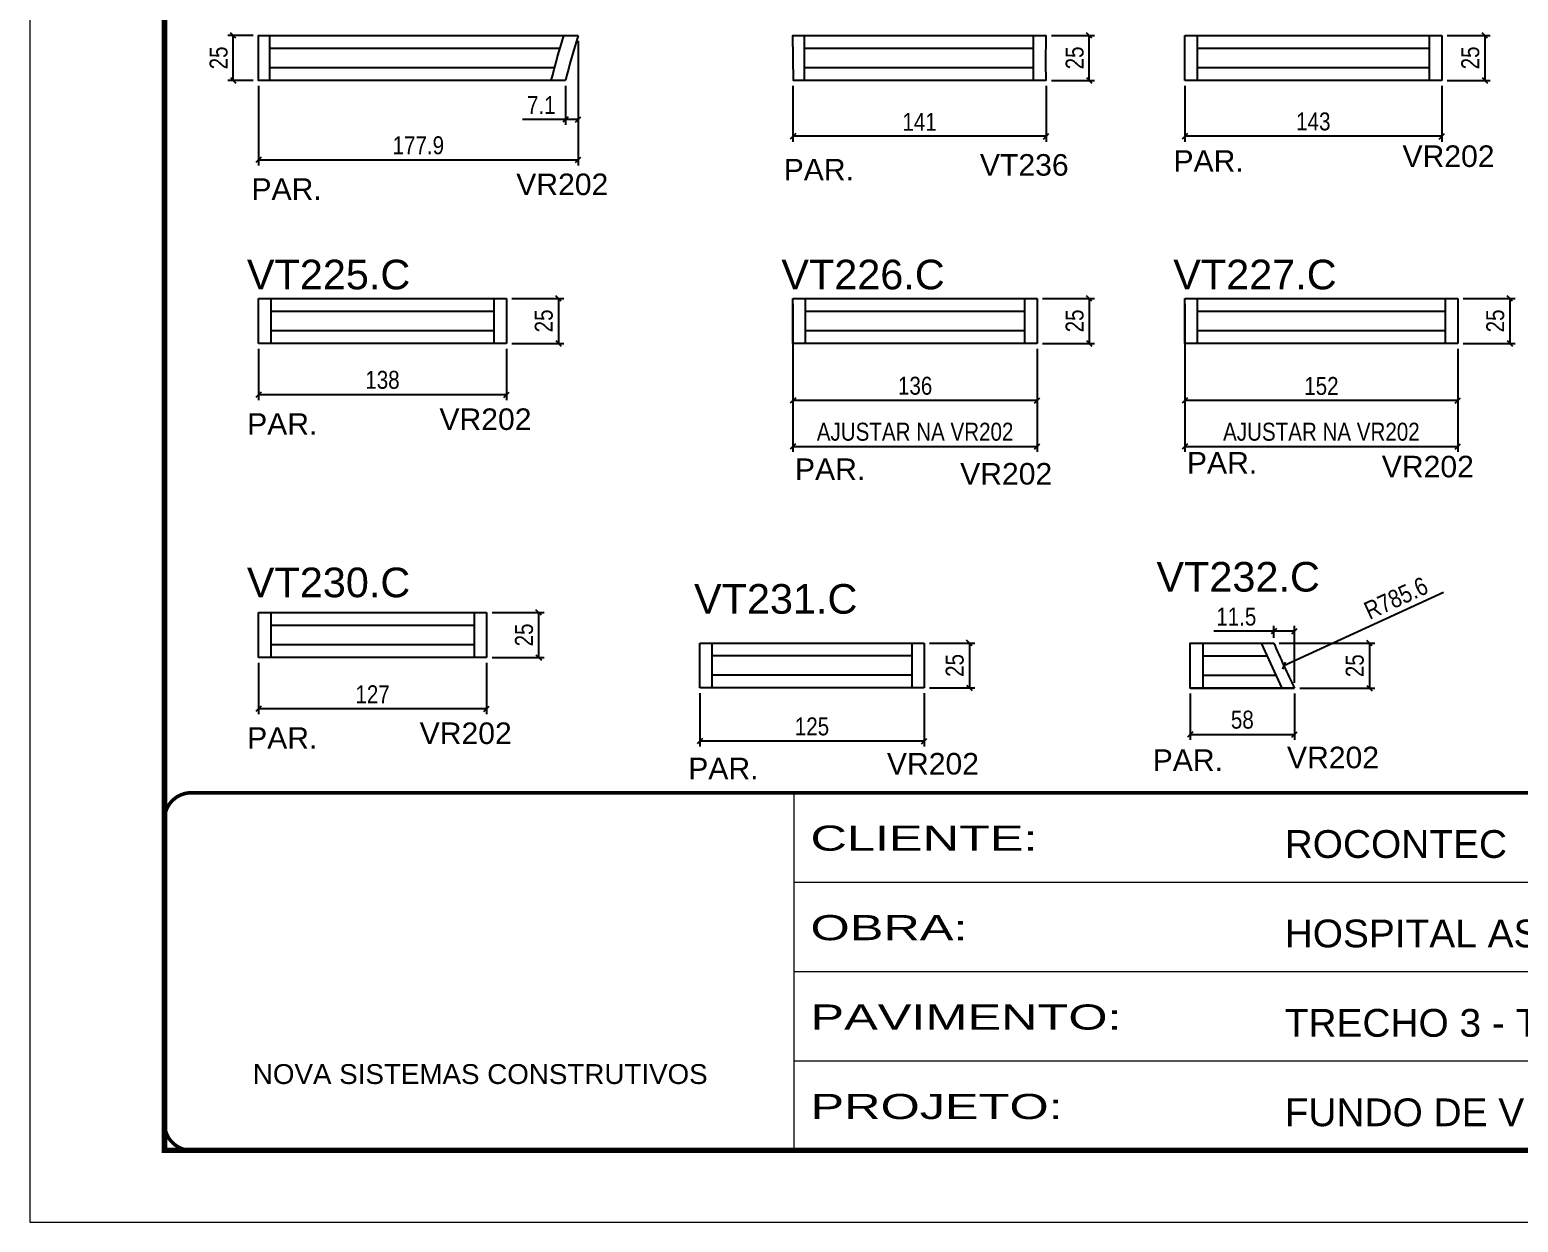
# Model space of a CAD drawing. Extents: x 5442 to 11695, y -218 to 3129.
# Drawn here: x 5442 to 6271, y -218 to 446 of the extents above; entities that cross this region are included whole.
import ezdxf

# ---------------------------------------------------------------- set-up
doc = ezdxf.new("R2010")
doc.units = 0
doc.linetypes.add('CONTINUO', pattern=[0])
doc.linetypes.add('DASHED', pattern=[0.75, 0.5, -0.25])
for name, color, linetype in [('5', 5, 'Continuous'), ('COTA', 241, 'Continuous'), ('Cotas', 1, 'Continuous'), ('NOMENCLATURA', 7, 'Continuous'), ('Painéis', 200, 'Continuous'), ('SARR_2.2x7', 40, 'Continuous')]:
    doc.layers.add(name, color=color, linetype=linetype)
for name, color, linetype, lineweight in [('Escoras', 2, 'Continuous', 25), ('Folhas', 255, 'Continuous', 9), ('Romaneio', 3, 'Continuous', 13), ('SARRAFO DE PRESSAO', 251, 'DASHED', 9)]:
    doc.layers.add(name, color=color, linetype=linetype, lineweight=lineweight)
doc.styles.add('ARIAL', font='arial.ttf')
doc.styles.add('COTA TECNICA-50', font='techl___.ttf', dxfattribs={"height": 10})
doc.styles.get("Standard").update_dxf_attribs({"font": 'arial.ttf'})
doc.styles.add('Tecnologia', font='')
doc.styles.get('Tecnologia').set_extended_font_data('Forgotten Futurist')
doc.dimstyles.new('COTA PAINEL-50', dxfattribs={"dimtxt": 10, "dimasz": 3, "dimexe": 3, "dimexo": 3, "dimgap": 3, "dimtad": 1, "dimdec": 1, "dimzin": 12, "dimdsep": 46, "dimtxsty": 'COTA TECNICA-50', "dimblk1": 'OBLIQUE', "dimblk2": 'OBLIQUE', "dimsah": 1, "dimcen": 0.9, "dimclrd": 4, "dimclre": 4, "dimclrt": 240, "dimadec": 1, "dimazin": 3, "dimtfac": 1, "dimtdec": 1, "dimtmove": 0, "dimatfit": 3, "dimfxl": 1, "dimtolj": 1, "dimtzin": 12, "dimarcsym": 0})

# ---------------------------------------------------------------- blocks, each defined once
blk = doc.blocks.new('9999999999')
at = {"color": 30, "linetype": 'CONTINUO'}
for p, q in [((98564.56, 34230.21), (98564.56, 34429.45)), ((98564.56, 34379.64), (99583.98, 34379.64)), ((98564.56, 34329.83), (99487.98, 34329.83)), ((98564.56, 34280.02), (99487.98, 34280.02))]:
    blk.add_line(p, q, dxfattribs=at)
at = {"color": 30, "linetype": 'CONTINUO', "const_width": 2}
blk.add_lwpolyline([(99583.98, 34230.21), (99583.98, 34414.45, 0.414214), (99568.98, 34429.45), (98228.98, 34429.45, 0.414214), (98213.98, 34414.45), (98213.98, 34245.21, 0.414214), (98228.98, 34230.21), (99583.98, 34230.21)], format="xyb", dxfattribs=at)
at = {"layer": 'Folhas'}
blk.add_lwpolyline([(98138.98, 34190.21), (99623.98, 34190.21), (99623.98, 35240.21), (98138.98, 35240.21)], close=True, dxfattribs=at)
at = {"layer": 'Folhas', "color": 30, "const_width": 3}
blk.add_lwpolyline([(98213.98, 34230.21), (99583.98, 34230.21), (99583.98, 35200.21), (98213.98, 35200.21)], close=True, dxfattribs=at)
at = {"color": 7, "linetype": 'Continuous', "ltscale": 5, "style": 'ARIAL'}
for s, height, p in [('ROCONTEC', 15.483, (98837.68, 34393.13)), ('HOSPITAL ASSUNÇÃO', 15.4829, (98837.68, 34343.32)), ('TRECHO 3 - TÉRREO', 15.4829, (98837.68, 34293.51)), ('NOVA SISTEMAS CONSTRUTIVOS', 11.0592, (98263.19, 34267.21)), ('FUNDO DE VIGA', 15.4829, (98837.68, 34243.7))]:
    blk.add_text(s, height=height, dxfattribs=at).set_placement(p)
at = {"layer": 'Folhas', "color": 7, "style": 'Tecnologia', "width": 1.5}
for s, p in [('CLIENTE:', (98573.65, 34397.17)), ('OBRA:', (98573.65, 34347.31)), ('PAVIMENTO:', (98573.65, 34297.5)), ('PROJETO:', (98573.65, 34247.69))]:
    blk.add_text(s, height=14, dxfattribs=at).set_placement(p)
blk = doc.blocks.new('_Oblique')
at = {"color": 0, "linetype": 'ByBlock', "lineweight": -2}
blk.add_line((-0.5, -0.5), (0.5, 0.5), dxfattribs=at)
blk = doc.blocks.new('*D1079')
at = {"layer": 'COTA', "color": 4, "linetype": 'ByBlock', "lineweight": -2, "transparency": 16777216}
for p, q in [((5866.79, 414.96), (5866.79, 383.78)), ((6007.75, 414.96), (6007.75, 383.78)), ((6007.75, 386.78), (5866.79, 386.78))]:
    blk.add_line(p, q, dxfattribs=at)
at = {"layer": 'Defpoints', "color": 0, "linetype": 'ByBlock', "transparency": 16777216}
for p in [(5866.79, 417.96), (6007.75, 417.96), (5866.79, 386.78)]:
    blk.add_point(p, dxfattribs=at)
at = {"layer": 'COTA', "color": 4, "linetype": 'ByBlock', "lineweight": -2, "transparency": 16777216, "xscale": 3, "yscale": 3, "zscale": 3, "rotation": 180}
blk.add_blockref('_Oblique', (5866.79, 386.78), dxfattribs=at)
at = {"layer": 'COTA', "color": 4, "linetype": 'ByBlock', "lineweight": -2, "transparency": 16777216, "xscale": 3, "yscale": 3, "zscale": 3}
blk.add_blockref('_Oblique', (6007.75, 386.78), dxfattribs=at)
at = {"layer": 'COTA', "color": 240, "linetype": 'ByBlock', "transparency": 16777216, "insert": (5937.27, 394.85), "char_height": 10, "attachment_point": 5, "style": 'COTA TECNICA-50'}
blk.add_mtext('\\A1;141', dxfattribs=at)
blk = doc.blocks.new('*D1080')
at = {"layer": 'COTA', "color": 4, "linetype": 'ByBlock', "lineweight": -2, "transparency": 16777216}
for p, q in [((6084.99, 414.96), (6084.99, 383.78)), ((6227.98, 414.96), (6227.98, 383.78)), ((6227.98, 386.78), (6084.99, 386.78))]:
    blk.add_line(p, q, dxfattribs=at)
at = {"layer": 'Defpoints', "color": 0, "linetype": 'ByBlock', "transparency": 16777216}
for p in [(6084.99, 417.96), (6227.98, 417.96), (6084.99, 386.78)]:
    blk.add_point(p, dxfattribs=at)
at = {"layer": 'COTA', "color": 4, "linetype": 'ByBlock', "lineweight": -2, "transparency": 16777216, "xscale": 3, "yscale": 3, "zscale": 3, "rotation": 180}
blk.add_blockref('_Oblique', (6084.99, 386.78), dxfattribs=at)
at = {"layer": 'COTA', "color": 4, "linetype": 'ByBlock', "lineweight": -2, "transparency": 16777216, "xscale": 3, "yscale": 3, "zscale": 3}
blk.add_blockref('_Oblique', (6227.98, 386.78), dxfattribs=at)
at = {"layer": 'COTA', "color": 240, "linetype": 'ByBlock', "transparency": 16777216, "insert": (6156.49, 395), "char_height": 10, "attachment_point": 5, "style": 'COTA TECNICA-50'}
blk.add_mtext('\\A1;143', dxfattribs=at)
blk = doc.blocks.new('*D1083')
at = {"layer": 'COTA', "color": 4, "linetype": 'ByBlock', "lineweight": -2, "transparency": 16777216}
for p, q in [((5569.21, 268.46), (5569.21, 239.83)), ((5707.22, 268.46), (5707.22, 239.83)), ((5707.22, 242.83), (5569.21, 242.83))]:
    blk.add_line(p, q, dxfattribs=at)
at = {"layer": 'Defpoints', "color": 0, "linetype": 'ByBlock', "transparency": 16777216}
for p in [(5569.21, 271.46), (5707.22, 271.46), (5569.21, 242.83)]:
    blk.add_point(p, dxfattribs=at)
at = {"layer": 'COTA', "color": 4, "linetype": 'ByBlock', "lineweight": -2, "transparency": 16777216, "xscale": 3, "yscale": 3, "zscale": 3, "rotation": 180}
blk.add_blockref('_Oblique', (5569.21, 242.83), dxfattribs=at)
at = {"layer": 'COTA', "color": 4, "linetype": 'ByBlock', "lineweight": -2, "transparency": 16777216, "xscale": 3, "yscale": 3, "zscale": 3}
blk.add_blockref('_Oblique', (5707.22, 242.83), dxfattribs=at)
at = {"layer": 'COTA', "color": 240, "linetype": 'ByBlock', "transparency": 16777216, "insert": (5638.22, 251.07), "char_height": 10, "attachment_point": 5, "style": 'COTA TECNICA-50'}
blk.add_mtext('\\A1;138', dxfattribs=at)
blk = doc.blocks.new('*D1084')
at = {"layer": 'COTA', "color": 4, "linetype": 'ByBlock', "lineweight": -2, "transparency": 16777216}
for p, q in [((5866.79, 293.46), (5866.79, 236.56)), ((6002.77, 268.46), (6002.77, 236.56)), ((6002.77, 239.56), (5866.79, 239.56))]:
    blk.add_line(p, q, dxfattribs=at)
at = {"layer": 'Defpoints', "color": 0, "linetype": 'ByBlock', "transparency": 16777216}
for p in [(5866.79, 296.46), (6002.77, 271.46), (5866.79, 239.56)]:
    blk.add_point(p, dxfattribs=at)
at = {"layer": 'COTA', "color": 4, "linetype": 'ByBlock', "lineweight": -2, "transparency": 16777216, "xscale": 3, "yscale": 3, "zscale": 3, "rotation": 180}
blk.add_blockref('_Oblique', (5866.79, 239.56), dxfattribs=at)
at = {"layer": 'COTA', "color": 4, "linetype": 'ByBlock', "lineweight": -2, "transparency": 16777216, "xscale": 3, "yscale": 3, "zscale": 3}
blk.add_blockref('_Oblique', (6002.77, 239.56), dxfattribs=at)
at = {"layer": 'COTA', "color": 240, "linetype": 'ByBlock', "transparency": 16777216, "insert": (5934.78, 247.78), "char_height": 10, "attachment_point": 5, "style": 'COTA TECNICA-50'}
blk.add_mtext('\\A1;136', dxfattribs=at)
blk = doc.blocks.new('*D1085')
at = {"layer": 'COTA', "color": 4, "linetype": 'ByBlock', "lineweight": -2, "transparency": 16777216}
for p, q in [((6084.99, 293.46), (6084.99, 236.56)), ((6236.97, 268.46), (6236.97, 236.56)), ((6236.97, 239.56), (6084.99, 239.56))]:
    blk.add_line(p, q, dxfattribs=at)
at = {"layer": 'Defpoints', "color": 0, "linetype": 'ByBlock', "transparency": 16777216}
for p in [(6084.99, 296.46), (6236.97, 271.46), (6084.99, 239.56)]:
    blk.add_point(p, dxfattribs=at)
at = {"layer": 'COTA', "color": 4, "linetype": 'ByBlock', "lineweight": -2, "transparency": 16777216, "xscale": 3, "yscale": 3, "zscale": 3, "rotation": 180}
blk.add_blockref('_Oblique', (6084.99, 239.56), dxfattribs=at)
at = {"layer": 'COTA', "color": 4, "linetype": 'ByBlock', "lineweight": -2, "transparency": 16777216, "xscale": 3, "yscale": 3, "zscale": 3}
blk.add_blockref('_Oblique', (6236.97, 239.56), dxfattribs=at)
at = {"layer": 'COTA', "color": 240, "linetype": 'ByBlock', "transparency": 16777216, "insert": (6160.98, 247.67), "char_height": 10, "attachment_point": 5, "style": 'COTA TECNICA-50'}
blk.add_mtext('\\A1;152', dxfattribs=at)
blk = doc.blocks.new('*D1356')
at = {"layer": 'Defpoints', "color": 0, "linetype": 'ByBlock', "transparency": 16777216}
for p in [(6227.98, 442.96), (6227.98, 417.96), (6252.04, 417.96)]:
    blk.add_point(p, dxfattribs=at)
at = {"layer": 'Romaneio', "color": 4, "linetype": 'ByBlock', "lineweight": -2, "transparency": 16777216}
for p, q in [((6230.98, 442.96), (6255.04, 442.96)), ((6252.04, 442.96), (6252.04, 417.96)), ((6230.98, 417.96), (6255.04, 417.96))]:
    blk.add_line(p, q, dxfattribs=at)
at = {"layer": 'Romaneio', "color": 4, "linetype": 'ByBlock', "lineweight": -2, "transparency": 16777216, "xscale": 3, "yscale": 3, "zscale": 3}
for p, rotation in [((6252.04, 442.96), 90), ((6252.04, 417.96), 270)]:
    blk.add_blockref('_Oblique', p, dxfattribs=dict(at, rotation=rotation))
at = {"layer": 'Romaneio', "color": 240, "linetype": 'ByBlock', "transparency": 16777216, "insert": (6243.93, 430.46), "char_height": 10, "attachment_point": 5, "rotation": 90, "style": 'COTA TECNICA-50'}
blk.add_mtext('\\A1;25', dxfattribs=at)
blk = doc.blocks.new('*D1092')
at = {"layer": 'Defpoints', "color": 0, "linetype": 'ByBlock', "transparency": 16777216}
for p in [(5707.22, 296.46), (5707.22, 271.46), (5736.18, 271.46)]:
    blk.add_point(p, dxfattribs=at)
at = {"layer": 'Romaneio', "color": 4, "linetype": 'ByBlock', "lineweight": -2, "transparency": 16777216}
for p, q in [((5710.22, 296.46), (5739.18, 296.46)), ((5736.18, 296.46), (5736.18, 271.46)), ((5710.22, 271.46), (5739.18, 271.46))]:
    blk.add_line(p, q, dxfattribs=at)
at = {"layer": 'Romaneio', "color": 4, "linetype": 'ByBlock', "lineweight": -2, "transparency": 16777216, "xscale": 3, "yscale": 3, "zscale": 3}
for p, rotation in [((5736.18, 296.46), 90), ((5736.18, 271.46), 270)]:
    blk.add_blockref('_Oblique', p, dxfattribs=dict(at, rotation=rotation))
at = {"layer": 'Romaneio', "color": 240, "linetype": 'ByBlock', "transparency": 16777216, "insert": (5728.07, 283.96), "char_height": 10, "attachment_point": 5, "rotation": 90, "style": 'COTA TECNICA-50'}
blk.add_mtext('\\A1;25', dxfattribs=at)
blk = doc.blocks.new('*D1093')
at = {"layer": 'Defpoints', "color": 0, "linetype": 'ByBlock', "transparency": 16777216}
for p in [(6002.77, 296.46), (6002.77, 271.46), (6031.73, 271.46)]:
    blk.add_point(p, dxfattribs=at)
at = {"layer": 'Romaneio', "color": 4, "linetype": 'ByBlock', "lineweight": -2, "transparency": 16777216}
for p, q in [((6005.77, 296.46), (6034.73, 296.46)), ((6031.73, 296.46), (6031.73, 271.46)), ((6005.77, 271.46), (6034.73, 271.46))]:
    blk.add_line(p, q, dxfattribs=at)
at = {"layer": 'Romaneio', "color": 4, "linetype": 'ByBlock', "lineweight": -2, "transparency": 16777216, "xscale": 3, "yscale": 3, "zscale": 3}
for p, rotation in [((6031.73, 296.46), 90), ((6031.73, 271.46), 270)]:
    blk.add_blockref('_Oblique', p, dxfattribs=dict(at, rotation=rotation))
at = {"layer": 'Romaneio', "color": 240, "linetype": 'ByBlock', "transparency": 16777216, "insert": (6023.62, 283.96), "char_height": 10, "attachment_point": 5, "rotation": 90, "style": 'COTA TECNICA-50'}
blk.add_mtext('\\A1;25', dxfattribs=at)
blk = doc.blocks.new('*D1094')
at = {"layer": 'Defpoints', "color": 0, "linetype": 'ByBlock', "transparency": 16777216}
for p in [(6236.97, 296.46), (6236.97, 271.46), (6265.92, 271.46)]:
    blk.add_point(p, dxfattribs=at)
at = {"layer": 'Romaneio', "color": 4, "linetype": 'ByBlock', "lineweight": -2, "transparency": 16777216}
for p, q in [((6239.97, 296.46), (6268.92, 296.46)), ((6265.92, 296.46), (6265.92, 271.46)), ((6239.97, 271.46), (6268.92, 271.46))]:
    blk.add_line(p, q, dxfattribs=at)
at = {"layer": 'Romaneio', "color": 4, "linetype": 'ByBlock', "lineweight": -2, "transparency": 16777216, "xscale": 3, "yscale": 3, "zscale": 3}
for p, rotation in [((6265.92, 296.46), 90), ((6265.92, 271.46), 270)]:
    blk.add_blockref('_Oblique', p, dxfattribs=dict(at, rotation=rotation))
at = {"layer": 'Romaneio', "color": 240, "linetype": 'ByBlock', "transparency": 16777216, "insert": (6257.81, 283.96), "char_height": 10, "attachment_point": 5, "rotation": 90, "style": 'COTA TECNICA-50'}
blk.add_mtext('\\A1;25', dxfattribs=at)
blk = doc.blocks.new('*D1390')
at = {"layer": 'Cotas', "color": 4, "linetype": 'ByBlock', "lineweight": -2, "transparency": 16777216}
for p, q in [((6137.47, 104.38), (6190.72, 104.38)), ((6187.72, 104.38), (6187.72, 79.38)), ((6148.97, 79.38), (6190.72, 79.38))]:
    blk.add_line(p, q, dxfattribs=at)
at = {"layer": 'Defpoints', "color": 0, "linetype": 'ByBlock', "transparency": 16777216}
for p in [(6134.47, 104.38), (6145.97, 79.38), (6187.72, 79.38)]:
    blk.add_point(p, dxfattribs=at)
at = {"layer": 'Cotas', "color": 4, "linetype": 'ByBlock', "lineweight": -2, "transparency": 16777216, "xscale": 3, "yscale": 3, "zscale": 3}
for p, rotation in [((6187.72, 104.38), 90), ((6187.72, 79.38), 270)]:
    blk.add_blockref('_Oblique', p, dxfattribs=dict(at, rotation=rotation))
at = {"layer": 'Cotas', "color": 240, "linetype": 'ByBlock', "transparency": 16777216, "insert": (6179.61, 91.88), "char_height": 10, "attachment_point": 5, "rotation": 90, "style": 'COTA TECNICA-50'}
blk.add_mtext('\\A1;25', dxfattribs=at)
blk = doc.blocks.new('*D1391')
at = {"layer": 'Cotas', "color": 4, "linetype": 'ByBlock', "lineweight": -2, "transparency": 16777216}
for p, q in [((6134.47, 111.1), (6101.1, 111.1)), ((6134.47, 107.38), (6134.47, 114.1)), ((6145.97, 111.1), (6134.47, 111.1)), ((6145.97, 82.38), (6145.97, 114.1))]:
    blk.add_line(p, q, dxfattribs=at)
at = {"layer": 'Defpoints', "color": 0, "linetype": 'ByBlock', "transparency": 16777216}
for p in [(6145.97, 111.1), (6134.47, 104.38), (6145.97, 79.38)]:
    blk.add_point(p, dxfattribs=at)
at = {"layer": 'Cotas', "color": 4, "linetype": 'ByBlock', "lineweight": -2, "transparency": 16777216, "xscale": 3, "yscale": 3, "zscale": 3, "rotation": 180}
blk.add_blockref('_Oblique', (6134.47, 111.1), dxfattribs=at)
at = {"layer": 'Cotas', "color": 4, "linetype": 'ByBlock', "lineweight": -2, "transparency": 16777216, "xscale": 3, "yscale": 3, "zscale": 3}
blk.add_blockref('_Oblique', (6145.97, 111.1), dxfattribs=at)
at = {"layer": 'Cotas', "color": 240, "linetype": 'ByBlock', "transparency": 16777216, "insert": (6113.61, 119.21), "char_height": 10, "attachment_point": 5, "style": 'COTA TECNICA-50'}
blk.add_mtext('\\A1;11.5', dxfattribs=at)
blk = doc.blocks.new('*D1392')
at = {"layer": 'Cotas', "color": 4, "linetype": 'ByBlock', "lineweight": -2, "transparency": 16777216}
for p, q in [((6087.96, 76.38), (6087.96, 50.64)), ((6145.97, 76.38), (6145.97, 50.64)), ((6087.96, 53.64), (6145.97, 53.64))]:
    blk.add_line(p, q, dxfattribs=at)
at = {"layer": 'Defpoints', "color": 0, "linetype": 'ByBlock', "transparency": 16777216}
for p in [(6087.96, 79.38), (6145.97, 79.38), (6145.97, 53.64)]:
    blk.add_point(p, dxfattribs=at)
at = {"layer": 'Cotas', "color": 4, "linetype": 'ByBlock', "lineweight": -2, "transparency": 16777216, "xscale": 3, "yscale": 3, "zscale": 3, "rotation": 180}
blk.add_blockref('_Oblique', (6087.96, 53.64), dxfattribs=at)
at = {"layer": 'Cotas', "color": 4, "linetype": 'ByBlock', "lineweight": -2, "transparency": 16777216, "xscale": 3, "yscale": 3, "zscale": 3}
blk.add_blockref('_Oblique', (6145.97, 53.64), dxfattribs=at)
at = {"layer": 'Cotas', "color": 240, "linetype": 'ByBlock', "transparency": 16777216, "insert": (6116.96, 61.77), "char_height": 10, "attachment_point": 5, "style": 'COTA TECNICA-50'}
blk.add_mtext('\\A1;58', dxfattribs=at)
blk = doc.blocks.new('*D1367')
at = {"layer": 'Cotas', "color": 4, "linetype": 'ByBlock', "lineweight": -2, "transparency": 16777216}
for p, q in [((5566.23, 442.96), (5552.14, 442.96)), ((5555.14, 417.96), (5555.14, 442.96)), ((5566.23, 417.96), (5552.14, 417.96))]:
    blk.add_line(p, q, dxfattribs=at)
at = {"layer": 'Defpoints', "color": 0, "linetype": 'ByBlock', "transparency": 16777216}
for p in [(5555.14, 442.96), (5569.23, 442.96), (5569.23, 417.96)]:
    blk.add_point(p, dxfattribs=at)
at = {"layer": 'Cotas', "color": 4, "linetype": 'ByBlock', "lineweight": -2, "transparency": 16777216, "xscale": 3, "yscale": 3, "zscale": 3}
for p, rotation in [((5555.14, 442.96), 90), ((5555.14, 417.96), 270)]:
    blk.add_blockref('_Oblique', p, dxfattribs=dict(at, rotation=rotation))
at = {"layer": 'Cotas', "color": 240, "linetype": 'ByBlock', "transparency": 16777216, "insert": (5547.03, 430.46), "char_height": 10, "attachment_point": 5, "rotation": 90, "style": 'COTA TECNICA-50'}
blk.add_mtext('\\A1;25', dxfattribs=at)
blk = doc.blocks.new('*D1368')
at = {"layer": 'Cotas', "color": 4, "linetype": 'ByBlock', "lineweight": -2, "transparency": 16777216}
for p, q in [((5747.14, 439.96), (5747.14, 370.61)), ((5569.23, 414.96), (5569.23, 370.61)), ((5569.23, 373.61), (5747.14, 373.61))]:
    blk.add_line(p, q, dxfattribs=at)
at = {"layer": 'Defpoints', "color": 0, "linetype": 'ByBlock', "transparency": 16777216}
for p in [(5747.14, 442.96), (5569.23, 417.96), (5747.14, 373.61)]:
    blk.add_point(p, dxfattribs=at)
at = {"layer": 'Cotas', "color": 4, "linetype": 'ByBlock', "lineweight": -2, "transparency": 16777216, "xscale": 3, "yscale": 3, "zscale": 3, "rotation": 180}
blk.add_blockref('_Oblique', (5569.23, 373.61), dxfattribs=at)
at = {"layer": 'Cotas', "color": 4, "linetype": 'ByBlock', "lineweight": -2, "transparency": 16777216, "xscale": 3, "yscale": 3, "zscale": 3}
blk.add_blockref('_Oblique', (5747.14, 373.61), dxfattribs=at)
at = {"layer": 'Cotas', "color": 240, "linetype": 'ByBlock', "transparency": 16777216, "insert": (5658.19, 381.72), "char_height": 10, "attachment_point": 5, "style": 'COTA TECNICA-50'}
blk.add_mtext('\\A1;177.9', dxfattribs=at)
blk = doc.blocks.new('*D1369')
at = {"layer": 'Cotas', "color": 4, "linetype": 'ByBlock', "lineweight": -2, "transparency": 16777216}
for p, q in [((5747.14, 439.96), (5747.14, 393.12)), ((5740.08, 414.94), (5740.08, 393.12)), ((5740.08, 396.12), (5716.21, 396.12)), ((5747.14, 396.12), (5740.08, 396.12))]:
    blk.add_line(p, q, dxfattribs=at)
at = {"layer": 'Defpoints', "color": 0, "linetype": 'ByBlock', "transparency": 16777216}
for p in [(5747.14, 442.96), (5740.08, 417.94), (5740.08, 396.12)]:
    blk.add_point(p, dxfattribs=at)
at = {"layer": 'Cotas', "color": 4, "linetype": 'ByBlock', "lineweight": -2, "transparency": 16777216, "xscale": 3, "yscale": 3, "zscale": 3, "rotation": 180}
blk.add_blockref('_Oblique', (5740.08, 396.12), dxfattribs=at)
at = {"layer": 'Cotas', "color": 4, "linetype": 'ByBlock', "lineweight": -2, "transparency": 16777216, "xscale": 3, "yscale": 3, "zscale": 3}
blk.add_blockref('_Oblique', (5747.14, 396.12), dxfattribs=at)
at = {"layer": 'Cotas', "color": 240, "linetype": 'ByBlock', "transparency": 16777216, "insert": (5726.65, 404.19), "char_height": 10, "attachment_point": 5, "style": 'COTA TECNICA-50'}
blk.add_mtext('\\A1;7.1', dxfattribs=at)
blk = doc.blocks.new('*D1370')
at = {"layer": 'Cotas', "color": 4, "linetype": 'ByBlock', "lineweight": -2, "transparency": 16777216}
for p, q in [((6010.75, 442.96), (6034.74, 442.96)), ((6031.74, 417.96), (6031.74, 442.96)), ((6010.7, 417.96), (6034.74, 417.96))]:
    blk.add_line(p, q, dxfattribs=at)
at = {"layer": 'Defpoints', "color": 0, "linetype": 'ByBlock', "transparency": 16777216}
for p in [(6007.75, 442.96), (6031.74, 442.96), (6007.7, 417.96)]:
    blk.add_point(p, dxfattribs=at)
at = {"layer": 'Cotas', "color": 4, "linetype": 'ByBlock', "lineweight": -2, "transparency": 16777216, "xscale": 3, "yscale": 3, "zscale": 3}
for p, rotation in [((6031.74, 442.96), 90), ((6031.74, 417.96), 270)]:
    blk.add_blockref('_Oblique', p, dxfattribs=dict(at, rotation=rotation))
at = {"layer": 'Cotas', "color": 240, "linetype": 'ByBlock', "transparency": 16777216, "insert": (6023.63, 430.46), "char_height": 10, "attachment_point": 5, "rotation": 90, "style": 'COTA TECNICA-50'}
blk.add_mtext('\\A1;25', dxfattribs=at)
blk = doc.blocks.new('*D1371')
at = {"layer": 'Cotas', "color": 4, "linetype": 'ByBlock', "lineweight": -2, "transparency": 16777216}
for p, q in [((5866.77, 268.46), (5866.77, 210.95)), ((6002.77, 268.46), (6002.77, 210.95)), ((5866.77, 213.95), (6002.77, 213.95))]:
    blk.add_line(p, q, dxfattribs=at)
at = {"layer": 'Defpoints', "color": 0, "linetype": 'ByBlock', "transparency": 16777216}
for p in [(5866.77, 271.46), (6002.77, 271.46), (6002.77, 213.95)]:
    blk.add_point(p, dxfattribs=at)
at = {"layer": 'Cotas', "color": 4, "linetype": 'ByBlock', "lineweight": -2, "transparency": 16777216, "xscale": 3, "yscale": 3, "zscale": 3, "rotation": 180}
blk.add_blockref('_Oblique', (5866.77, 213.95), dxfattribs=at)
at = {"layer": 'Cotas', "color": 4, "linetype": 'ByBlock', "lineweight": -2, "transparency": 16777216, "xscale": 3, "yscale": 3, "zscale": 3}
blk.add_blockref('_Oblique', (6002.77, 213.95), dxfattribs=at)
at = {"layer": 'Cotas', "color": 240, "linetype": 'ByBlock', "transparency": 16777216, "insert": (5934.77, 222.17), "char_height": 10, "attachment_point": 5, "style": 'COTA TECNICA-50'}
blk.add_mtext('\\A1;AJUSTAR NA VR202', dxfattribs=at)
blk = doc.blocks.new('*D1104')
at = {"layer": 'Cotas', "color": 4, "linetype": 'ByBlock', "lineweight": -2, "transparency": 16777216}
for p, q in [((6084.99, 268.46), (6084.99, 210.95)), ((6236.97, 268.46), (6236.97, 210.95)), ((6084.99, 213.95), (6236.97, 213.95))]:
    blk.add_line(p, q, dxfattribs=at)
at = {"layer": 'Defpoints', "color": 0, "linetype": 'ByBlock', "transparency": 16777216}
for p in [(6084.99, 271.46), (6236.97, 271.46), (6236.97, 213.95)]:
    blk.add_point(p, dxfattribs=at)
at = {"layer": 'Cotas', "color": 4, "linetype": 'ByBlock', "lineweight": -2, "transparency": 16777216, "xscale": 3, "yscale": 3, "zscale": 3, "rotation": 180}
blk.add_blockref('_Oblique', (6084.99, 213.95), dxfattribs=at)
at = {"layer": 'Cotas', "color": 4, "linetype": 'ByBlock', "lineweight": -2, "transparency": 16777216, "xscale": 3, "yscale": 3, "zscale": 3}
blk.add_blockref('_Oblique', (6236.97, 213.95), dxfattribs=at)
at = {"layer": 'Cotas', "color": 240, "linetype": 'ByBlock', "transparency": 16777216, "insert": (6160.98, 222.17), "char_height": 10, "attachment_point": 5, "style": 'COTA TECNICA-50'}
blk.add_mtext('\\A1;AJUSTAR NA VR202', dxfattribs=at)
blk = doc.blocks.new('*D1372')
at = {"layer": 'Defpoints', "color": 0, "linetype": 'ByBlock', "transparency": 16777216}
for p in [(6853.87, 420.07), (6140.09, 91.87)]:
    blk.add_point(p, dxfattribs=at)
at = {"layer": 'Escoras', "color": 4, "linetype": 'ByBlock', "lineweight": -2, "transparency": 16777216}
blk.add_line((6228.97, 132.74), (6140.09, 91.87), dxfattribs=at)
at = {"layer": 'Escoras', "color": 4, "linetype": 'ByBlock', "lineweight": -2, "transparency": 16777216, "xscale": 3, "yscale": 3, "zscale": 3, "rotation": 204.6931999896605}
blk.add_blockref('_Oblique', (6140.09, 91.87), dxfattribs=at)
at = {"layer": 'Escoras', "color": 240, "linetype": 'ByBlock', "transparency": 16777216, "insert": (6202.51, 129.52), "char_height": 10, "attachment_point": 5, "rotation": 24.6932, "style": 'COTA TECNICA-50'}
blk.add_mtext('\\A1;R785.6', dxfattribs=at)
blk = doc.blocks.new('*D1068')
at = {"layer": 'COTA', "color": 4, "linetype": 'ByBlock', "lineweight": -2, "transparency": 16777216}
for p, q in [((5569.21, 93.54), (5569.21, 64.91)), ((5696.22, 93.54), (5696.22, 64.91)), ((5696.22, 67.91), (5569.21, 67.91))]:
    blk.add_line(p, q, dxfattribs=at)
at = {"layer": 'Defpoints', "color": 0, "linetype": 'ByBlock', "transparency": 16777216}
for p in [(5569.21, 96.54), (5696.22, 96.54), (5569.21, 67.91)]:
    blk.add_point(p, dxfattribs=at)
at = {"layer": 'COTA', "color": 4, "linetype": 'ByBlock', "lineweight": -2, "transparency": 16777216, "xscale": 3, "yscale": 3, "zscale": 3, "rotation": 180}
blk.add_blockref('_Oblique', (5569.21, 67.91), dxfattribs=at)
at = {"layer": 'COTA', "color": 4, "linetype": 'ByBlock', "lineweight": -2, "transparency": 16777216, "xscale": 3, "yscale": 3, "zscale": 3}
blk.add_blockref('_Oblique', (5696.22, 67.91), dxfattribs=at)
at = {"layer": 'COTA', "color": 240, "linetype": 'ByBlock', "transparency": 16777216, "insert": (5632.72, 75.98), "char_height": 10, "attachment_point": 5, "style": 'COTA TECNICA-50'}
blk.add_mtext('\\A1;127', dxfattribs=at)
blk = doc.blocks.new('*D1069')
at = {"layer": 'Defpoints', "color": 0, "linetype": 'ByBlock', "transparency": 16777216}
for p in [(5696.22, 121.54), (5696.22, 96.54), (5725.18, 96.54)]:
    blk.add_point(p, dxfattribs=at)
at = {"layer": 'Romaneio', "color": 4, "linetype": 'ByBlock', "lineweight": -2, "transparency": 16777216}
for p, q in [((5699.22, 121.54), (5728.18, 121.54)), ((5725.18, 121.54), (5725.18, 96.54)), ((5699.22, 96.54), (5728.18, 96.54))]:
    blk.add_line(p, q, dxfattribs=at)
at = {"layer": 'Romaneio', "color": 4, "linetype": 'ByBlock', "lineweight": -2, "transparency": 16777216, "xscale": 3, "yscale": 3, "zscale": 3}
for p, rotation in [((5725.18, 121.54), 90), ((5725.18, 96.54), 270)]:
    blk.add_blockref('_Oblique', p, dxfattribs=dict(at, rotation=rotation))
at = {"layer": 'Romaneio', "color": 240, "linetype": 'ByBlock', "transparency": 16777216, "insert": (5717.07, 109.04), "char_height": 10, "attachment_point": 5, "rotation": 90, "style": 'COTA TECNICA-50'}
blk.add_mtext('\\A1;25', dxfattribs=at)
blk = doc.blocks.new('*D1070')
at = {"layer": 'COTA', "color": 4, "linetype": 'ByBlock', "lineweight": -2, "transparency": 16777216}
for p, q in [((5814.86, 76.54), (5814.86, 46.91)), ((5939.87, 76.54), (5939.87, 46.91)), ((5939.87, 49.91), (5814.86, 49.91))]:
    blk.add_line(p, q, dxfattribs=at)
at = {"layer": 'Defpoints', "color": 0, "linetype": 'ByBlock', "transparency": 16777216}
for p in [(5814.86, 79.54), (5939.87, 79.54), (5814.86, 49.91)]:
    blk.add_point(p, dxfattribs=at)
at = {"layer": 'COTA', "color": 4, "linetype": 'ByBlock', "lineweight": -2, "transparency": 16777216, "xscale": 3, "yscale": 3, "zscale": 3, "rotation": 180}
blk.add_blockref('_Oblique', (5814.86, 49.91), dxfattribs=at)
at = {"layer": 'COTA', "color": 4, "linetype": 'ByBlock', "lineweight": -2, "transparency": 16777216, "xscale": 3, "yscale": 3, "zscale": 3}
blk.add_blockref('_Oblique', (5939.87, 49.91), dxfattribs=at)
at = {"layer": 'COTA', "color": 240, "linetype": 'ByBlock', "transparency": 16777216, "insert": (5877.36, 58.02), "char_height": 10, "attachment_point": 5, "style": 'COTA TECNICA-50'}
blk.add_mtext('\\A1;125', dxfattribs=at)
blk = doc.blocks.new('*D1071')
at = {"layer": 'Defpoints', "color": 0, "linetype": 'ByBlock', "transparency": 16777216}
for p in [(5939.87, 104.54), (5939.87, 79.54), (5964.98, 79.54)]:
    blk.add_point(p, dxfattribs=at)
at = {"layer": 'Romaneio', "color": 4, "linetype": 'ByBlock', "lineweight": -2, "transparency": 16777216}
for p, q in [((5942.87, 104.54), (5967.98, 104.54)), ((5964.98, 104.54), (5964.98, 79.54)), ((5942.87, 79.54), (5967.98, 79.54))]:
    blk.add_line(p, q, dxfattribs=at)
at = {"layer": 'Romaneio', "color": 4, "linetype": 'ByBlock', "lineweight": -2, "transparency": 16777216, "xscale": 3, "yscale": 3, "zscale": 3}
for p, rotation in [((5964.98, 104.54), 90), ((5964.98, 79.54), 270)]:
    blk.add_blockref('_Oblique', p, dxfattribs=dict(at, rotation=rotation))
at = {"layer": 'Romaneio', "color": 240, "linetype": 'ByBlock', "transparency": 16777216, "insert": (5956.87, 92.04), "char_height": 10, "attachment_point": 5, "rotation": 90, "style": 'COTA TECNICA-50'}
blk.add_mtext('\\A1;25', dxfattribs=at)

msp = doc.modelspace()

# ---------------------------------------------------------------- linework, layer by layer
at = {"layer": 'Painéis', "linetype": 'Continuous'}
for p, q in [((6085.01, 417.96), (6084.99, 442.96)), ((6084.99, 442.96), (6227.98, 442.96)), ((6227.98, 442.96), (6227.98, 417.96)), ((6227.98, 417.96), (6085.01, 417.96)), ((5569.21, 271.46), (5569.23, 296.46)), ((5569.23, 296.46), (5707.22, 296.46)), ((5707.22, 296.46), (5707.22, 271.46)), ((5866.77, 271.46), (5866.79, 296.46)), ((5866.79, 296.46), (6002.77, 296.46)), ((6002.77, 296.46), (6002.77, 271.46)), ((6084.97, 271.46), (6084.99, 296.46)), ((6084.99, 296.46), (6236.97, 296.46)), ((6236.97, 296.46), (6236.97, 271.46)), ((5707.22, 271.46), (5569.21, 271.46)), ((6002.77, 271.46), (5866.77, 271.46)), ((6236.97, 271.46), (6084.97, 271.46)), ((5569.21, 96.54), (5569.23, 121.54)), ((5569.23, 121.54), (5696.22, 121.54)), ((5696.22, 121.54), (5696.22, 96.54)), ((5814.86, 79.54), (5814.84, 104.54)), ((5814.84, 104.54), (5939.87, 104.54)), ((5939.87, 104.54), (5939.87, 79.54)), ((5696.22, 96.54), (5569.21, 96.54)), ((5939.87, 79.54), (5814.86, 79.54)), ((6087.96, 79.38), (6145.97, 79.38))]:
    msp.add_line(p, q, dxfattribs=at)
for points in [[(5740.08, 417.94), (5569.23, 417.96), (5569.23, 442.96), (5747.14, 442.96)], [(6007.7, 417.96), (5867.01, 417.96), (5866.79, 442.96), (6007.75, 442.96)], [(6145.97, 79.38), (6087.96, 79.38), (6087.96, 104.38), (6134.47, 104.38)]]:
    msp.add_lwpolyline(points, dxfattribs=at)
msp.add_lwpolyline([(6007.7, 417.96, -0.008151), (6007.75, 442.96)], format="xyb", dxfattribs=at)
for centre, radius, start, end in [((6491.79, 219.48), 777.47, 163.29511, 165.21074), ((6853.87, 420.07), 785.61, 203.69277, 205.69971)]:
    msp.add_arc(centre, radius, start, end, dxfattribs=at)
at = {"layer": 'SARR_2.2x7', "linetype": 'Continuous'}
for p, q in [((5575.4, 442.96), (5575.4, 417.96)), ((5872.96, 442.96), (5872.96, 417.96)), ((6092.01, 417.96), (6091.99, 442.96)), ((6220.98, 442.96), (6220.98, 417.96)), ((5575.4, 435.96), (5737.15, 435.96)), ((5872.96, 435.96), (6000.66, 435.96)), ((6092, 435.96), (6220.98, 435.96)), ((5734.05, 424.96), (5575.4, 424.96)), ((6000.63, 424.96), (5872.96, 424.96)), ((6220.98, 424.96), (6092.01, 424.96)), ((5576.21, 271.46), (5576.23, 296.46)), ((5700.22, 296.46), (5700.22, 271.46)), ((5873.77, 271.46), (5873.79, 296.46)), ((5995.77, 296.46), (5995.77, 271.46)), ((6091.97, 271.46), (6091.99, 296.46)), ((6229.97, 296.46), (6229.97, 271.46)), ((5576.23, 289.46), (5700.22, 289.46)), ((5873.79, 289.46), (5995.77, 289.46)), ((6091.99, 289.46), (6229.97, 289.46)), ((5700.22, 278.46), (5576.22, 278.46)), ((5995.77, 278.46), (5873.78, 278.46)), ((6229.97, 278.46), (6091.98, 278.46)), ((5576.21, 96.54), (5576.23, 121.54)), ((5689.22, 121.54), (5689.22, 96.54)), ((5576.23, 114.54), (5689.22, 114.54)), ((5689.22, 103.54), (5576.22, 103.54)), ((5821.86, 79.54), (5821.84, 104.54)), ((5932.87, 104.54), (5932.87, 79.54)), ((6094.96, 104.38), (6094.96, 79.38)), ((6127.47, 104.38), (6138.97, 79.38)), ((5821.84, 97.54), (5932.87, 97.54)), ((6094.96, 97.38), (6130.69, 97.38)), ((5932.87, 86.54), (5821.8, 86.54)), ((6135.75, 86.38), (6094.96, 86.38))]:
    msp.add_line(p, q, dxfattribs=at)
for points in [[(5732.17, 417.96, -0.008334), (5739.2, 442.9, -0.008334)], [(6000.7, 417.96, -0.008151), (6000.75, 442.96)]]:
    msp.add_lwpolyline(points, format="xyb", dxfattribs=at)

# ---------------------------------------------------------------- block references
at = {"layer": 'SARRAFO DE PRESSAO', "color": 6, "linetype": 'ByBlock'}
msp.add_blockref('9999999999', (-92697.12, -34408.31), dxfattribs=at)

# ---------------------------------------------------------------- texts
at = {"layer": '5', "linetype": 'Continuous'}
for s, p in [('VR202', (6206.13, 369.71)), ('PAR.', (5861.62, 362.21)), ('VT236', (5970.87, 364.86)), ('PAR.', (6078.63, 367.06)), ('VR202', (5712.71, 354.04)), ('PAR.', (5565.28, 351.39)), ('PAR.', (5562.87, 220.55)), ('VR202', (5669.94, 223.2)), ('PAR.', (5867.91, 195.33)), ('PAR.', (6086.11, 198.92)), ('VR202', (6194.62, 196.82)), ('VR202', (5959.86, 192.8)), ('VR202', (5658.94, 48.28)), ('PAR.', (5562.87, 45.63)), ('VR202', (5919.08, 31.29)), ('PAR.', (6067.07, 33.29)), ('VR202', (6141.82, 34.78)), ('PAR.', (5808.47, 28.64))]:
    msp.add_text(s, height=12, rotation=359.99996, dxfattribs=at).set_placement(p)
at = {"layer": 'NOMENCLATURA', "linetype": 'Continuous'}
for s, p in [('VT225.C', (5562.75, 301.54)), ('VT226.C', (5860.31, 301.54)), ('VT227.C', (6078.51, 301.54)), ('VT232.C', (6069.17, 133.19)), ('VT230.C', (5562.74, 130.04)), ('VT231.C', (5811.7, 120.86))]:
    msp.add_text(s, height=16.5, dxfattribs=at).set_placement(p)

# ---------------------------------------------------------------- dimensions: what is measured, and where the dimension line sits
at = {"layer": 'COTA', "linetype": 'ByBlock'}
for base, p1, p2, picture, middle in [((5866.79, 386.78), (6007.75, 417.96), (5866.79, 417.96), '*D1079', (5937.27, 394.85)), ((6084.99, 386.78), (6227.98, 417.96), (6084.99, 417.96), '*D1080', (6156.49, 395)), ((5866.79, 239.56), (6002.77, 271.46), (5866.79, 296.46), '*D1084', (5934.78, 247.78)), ((6084.99, 239.56), (6236.97, 271.46), (6084.99, 296.46), '*D1085', (6160.98, 247.67)), ((5569.21, 242.83), (5707.22, 271.46), (5569.21, 271.46), '*D1083', (5638.22, 251.07)), ((5569.21, 67.91), (5696.22, 96.54), (5569.21, 96.54), '*D1068', (5632.72, 75.98)), ((5814.86, 49.91), (5939.87, 79.54), (5814.86, 79.54), '*D1070', (5877.36, 58.02))]:
    dim = msp.add_linear_dim(base=base, p1=p1, p2=p2, dimstyle='COTA PAINEL-50', override={"dimarcsym": 1}, dxfattribs=at)
    dim.commit()
    dim.dimension.update_dxf_attribs({"geometry": picture, "text_midpoint": middle})
at = {"layer": 'Cotas', "linetype": 'ByBlock'}
for base, p1, p2, picture, middle in [((5555.14, 442.96), (5569.23, 417.96), (5569.23, 442.96), '*D1367', (5547.03, 430.46)), ((6031.74, 442.96), (6007.7, 417.96), (6007.75, 442.96), '*D1370', (6023.63, 430.46)), ((6187.72, 79.38), (6134.47, 104.38), (6145.97, 79.38), '*D1390', (6179.61, 91.88))]:
    dim = msp.add_linear_dim(base=base, p1=p1, p2=p2, angle=90, dimstyle='COTA PAINEL-50', override={"dimarcsym": 1}, dxfattribs=at)
    dim.commit()
    dim.dimension.update_dxf_attribs({"geometry": picture, "text_midpoint": middle})
for base, p1, p2, picture, middle in [((5747.14, 373.61), (5569.23, 417.96), (5747.14, 442.96), '*D1368', (5658.19, 381.72)), ((5740.08, 396.12), (5747.14, 442.96), (5740.08, 417.94), '*D1369', (5726.65, 404.19)), ((6145.97, 53.64), (6087.96, 79.38), (6145.97, 79.38), '*D1392', (6116.96, 61.77))]:
    dim = msp.add_linear_dim(base=base, p1=p1, p2=p2, dimstyle='COTA PAINEL-50', override={"dimarcsym": 1}, dxfattribs=at)
    dim.commit()
    dim.dimension.update_dxf_attribs({"geometry": picture, "text_midpoint": middle})
dim = msp.add_linear_dim(base=(6002.77, 213.95), p1=(5866.77, 271.46), p2=(6002.77, 271.46), text='AJUSTAR NA VR202', dimstyle='COTA PAINEL-50', override={"dimarcsym": 1}, dxfattribs=at)
dim.commit()
dim.dimension.update_dxf_attribs({"geometry": '*D1371', "text_midpoint": (5934.77, 213.95), "dimtype": 160})
dim = msp.add_linear_dim(base=(6236.97, 213.95), p1=(6084.99, 271.46), p2=(6236.97, 271.46), text='AJUSTAR NA VR202', dimstyle='COTA PAINEL-50', override={"dimarcsym": 1}, dxfattribs=at)
dim.commit()
dim.dimension.update_dxf_attribs({"geometry": '*D1104', "text_midpoint": (6160.98, 222.17)})
dim = msp.add_linear_dim(base=(6145.97, 111.1), p1=(6134.47, 104.38), p2=(6145.97, 79.38), dimstyle='COTA PAINEL-50', override={"dimarcsym": 1}, dxfattribs=at)
dim.commit()
dim.dimension.update_dxf_attribs({"geometry": '*D1391', "text_midpoint": (6113.61, 111.1), "dimtype": 160})
at = {"layer": 'Escoras', "linetype": 'ByBlock'}
dim = msp.add_radius_dim(center=(6853.87, 420.07), mpoint=(6140.09, 91.87), dimstyle='COTA PAINEL-50', override={"dimarcsym": 1}, dxfattribs=at)
dim.commit()
dim.dimension.update_dxf_attribs({"geometry": '*D1372', "text_midpoint": (6205.91, 122.13), "dimtype": 164})
at = {"layer": 'Romaneio', "linetype": 'ByBlock'}
for base, p1, p2, picture, middle in [((6252.04, 417.96), (6227.98, 442.96), (6227.98, 417.96), '*D1356', (6243.93, 430.46)), ((5736.18, 271.46), (5707.22, 296.46), (5707.22, 271.46), '*D1092', (5728.07, 283.96)), ((6031.73, 271.46), (6002.77, 296.46), (6002.77, 271.46), '*D1093', (6023.62, 283.96)), ((6265.92, 271.46), (6236.97, 296.46), (6236.97, 271.46), '*D1094', (6257.81, 283.96)), ((5725.18, 96.54), (5696.22, 121.54), (5696.22, 96.54), '*D1069', (5717.07, 109.04)), ((5964.98, 79.54), (5939.87, 104.54), (5939.87, 79.54), '*D1071', (5956.87, 92.04))]:
    dim = msp.add_linear_dim(base=base, p1=p1, p2=p2, angle=90, dimstyle='COTA PAINEL-50', override={"dimarcsym": 1}, dxfattribs=at)
    dim.commit()
    dim.dimension.update_dxf_attribs({"geometry": picture, "text_midpoint": middle})

doc.saveas('drawing.dxf')
